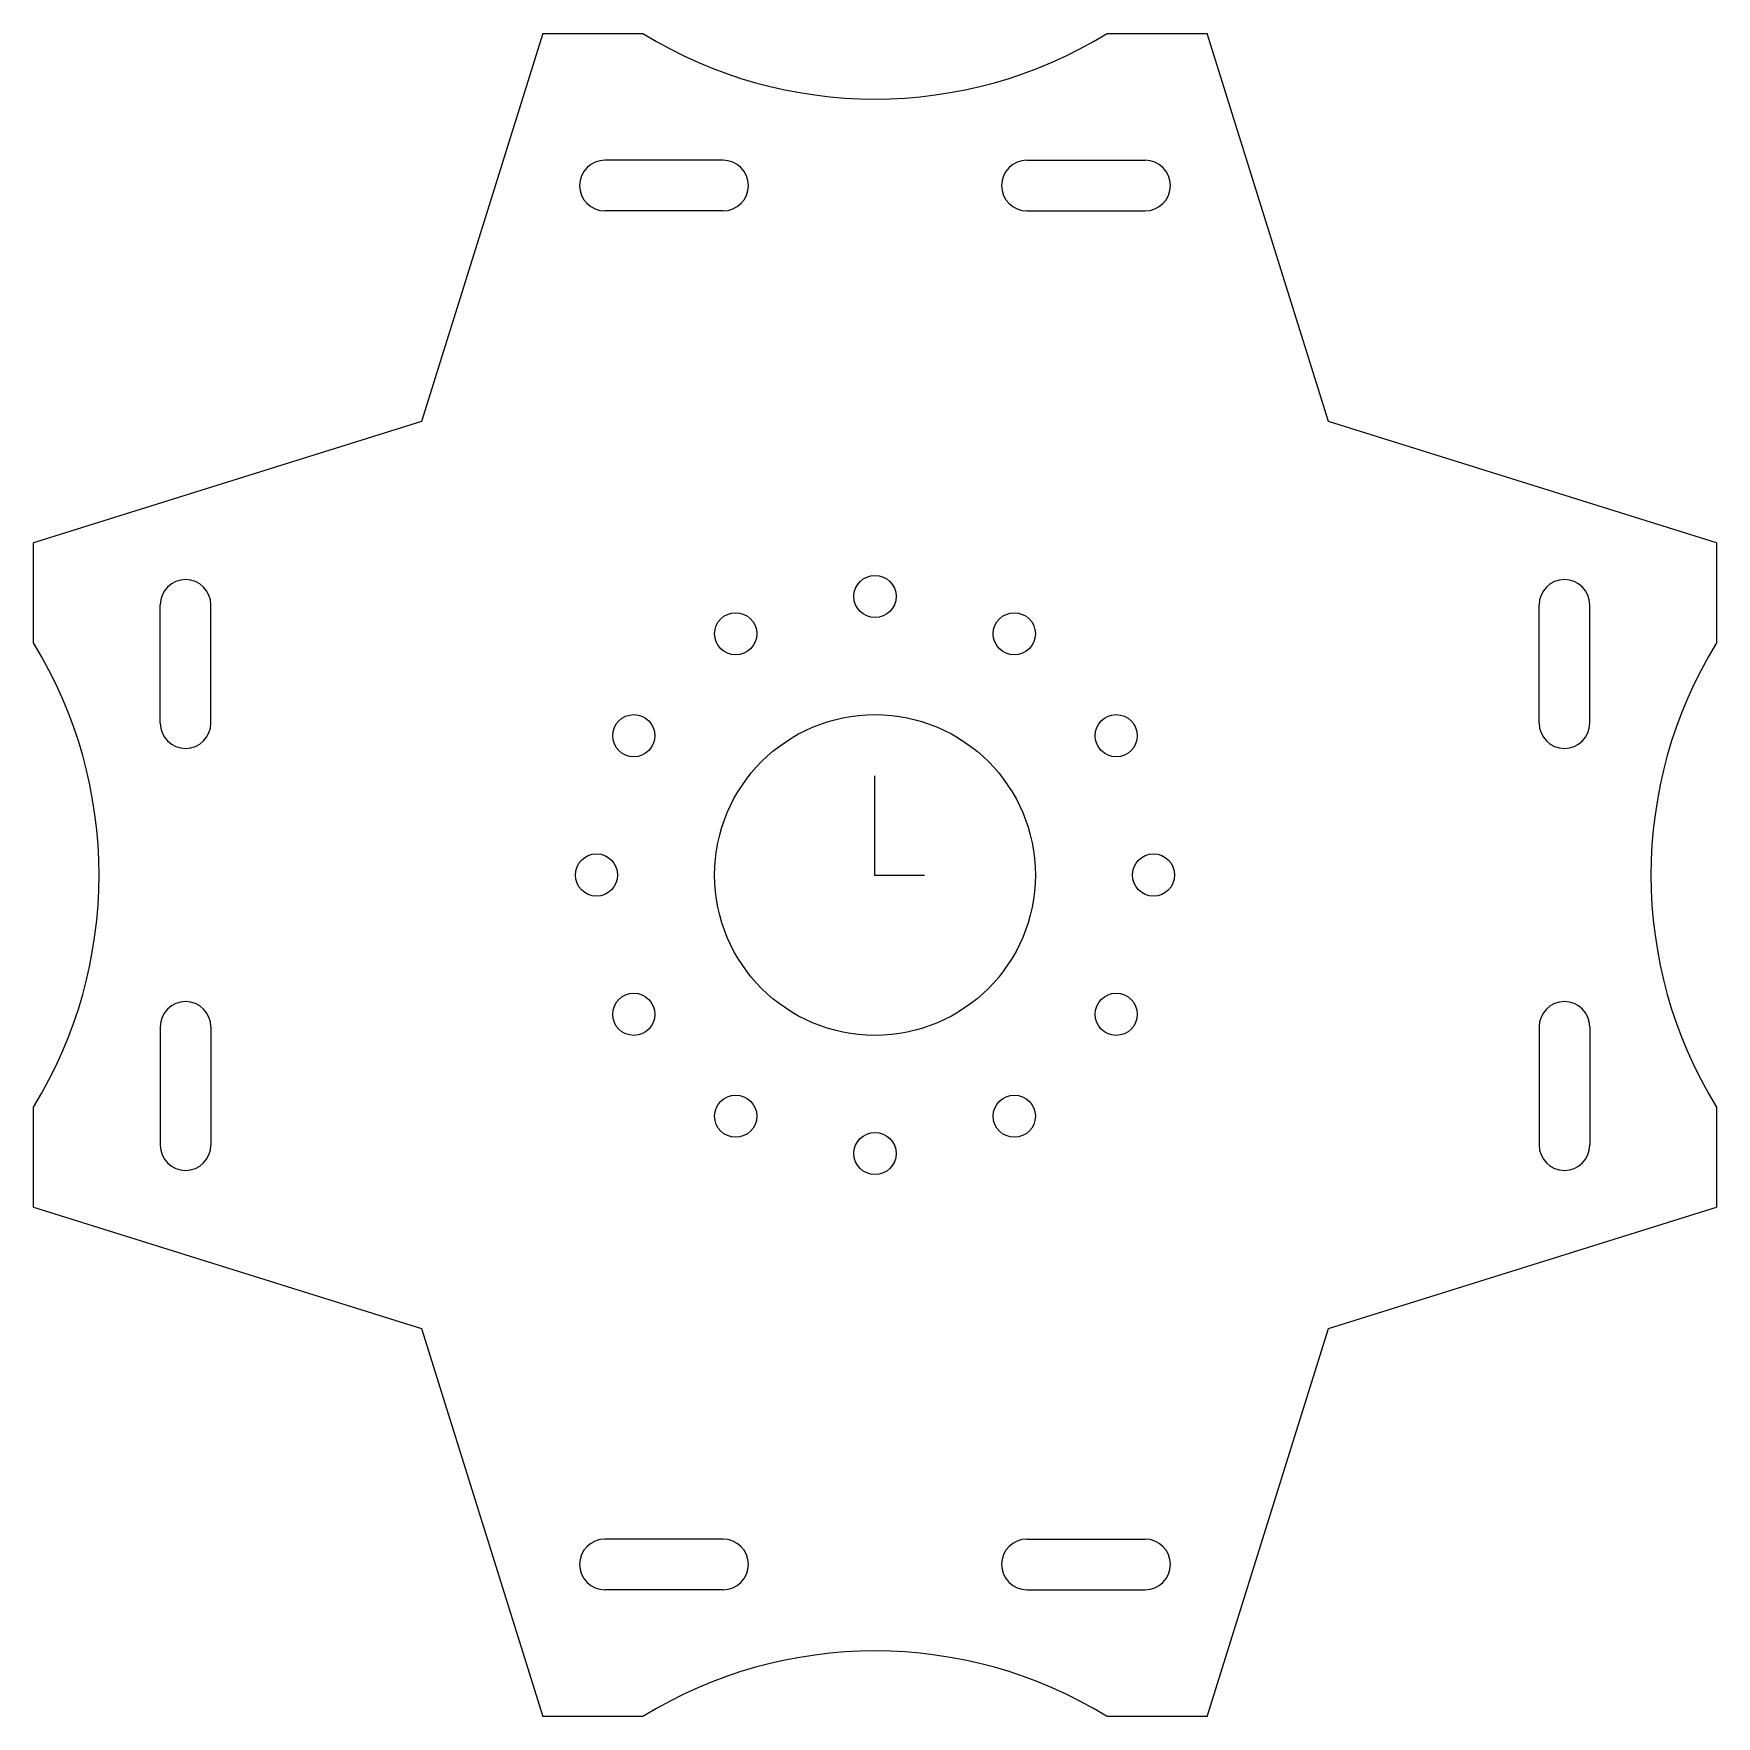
# Model space of a CAD drawing. Header units: millimetres. Extents: x -100 to 100, y -100 to 100.
import ezdxf

# ---------------------------------------------------------------- set-up
doc = ezdxf.new("R2010")
doc.units = ezdxf.units.MM
doc.header["$PDSIZE"] = -1

msp = doc.modelspace()

# ---------------------------------------------------------------- linework, layer by layer
at = {"color": 7, "linetype": 'Continuous', "lineweight": 25}
for p, q in [((-39.35, 99.69), (-53.74, 53.74)), ((-39.35, 99.69), (-27.5, 99.69)), ((27.5, 99.69), (39.35, 99.69)), ((53.74, 53.74), (39.35, 99.69)), ((-18, 84.69), (-32, 84.69)), ((18, 84.69), (32, 84.69)), ((-18, 78.69), (-32, 78.69)), ((18, 78.69), (32, 78.69)), ((-53.74, 53.74), (-99.69, 39.35)), ((99.69, 39.35), (53.74, 53.74)), ((-99.69, 27.5), (-99.69, 39.35)), ((99.69, 39.35), (99.69, 27.5)), ((-84.69, 18), (-84.69, 32)), ((-78.69, 18), (-78.69, 32)), ((78.69, 18), (78.69, 32)), ((84.69, 18), (84.69, 32)), ((-84.69, -18), (-84.69, -32)), ((-78.69, -18), (-78.69, -32)), ((78.69, -18), (78.69, -32)), ((84.69, -18), (84.69, -32)), ((-99.69, -39.35), (-99.69, -27.5)), ((99.69, -27.5), (99.69, -39.35)), ((-99.69, -39.35), (-53.74, -53.74)), ((53.74, -53.74), (99.69, -39.35)), ((-53.74, -53.74), (-39.35, -99.69)), ((39.35, -99.69), (53.74, -53.74)), ((-18, -78.69), (-32, -78.69)), ((18, -78.69), (32, -78.69)), ((-18, -84.69), (-32, -84.69)), ((18, -84.69), (32, -84.69)), ((-27.5, -99.69), (-39.35, -99.69)), ((39.35, -99.69), (27.5, -99.69))]:
    msp.add_line(p, q, dxfattribs=at)
at = {"color": 7, "linetype": 'Continuous'}
for q in [(0, 11.76), (5.88, 0)]:
    msp.add_line((0, 0), q, dxfattribs=at)
at = {"color": 7, "linetype": 'Continuous', "lineweight": 25}
for centre, radius in [((0, 33), 2.5), ((-16.5, 28.58), 2.5), ((16.5, 28.58), 2.5), ((-28.58, 16.5), 2.5), ((0, 0), 19), ((28.58, 16.5), 2.5), ((-33, 0), 2.5), ((33, 0), 2.5), ((-28.58, -16.5), 2.5), ((28.58, -16.5), 2.5), ((-16.5, -28.58), 2.5), ((16.5, -28.58), 2.5), ((0, -33), 2.5)]:
    msp.add_circle(centre, radius, dxfattribs=at)
for centre, radius, start, end in [((0, 144.62), 52.68, 238.5333, 301.4667), ((-32, 81.69), 3, 90, 270), ((-18, 81.69), 3, 270, 90), ((18, 81.69), 3, 90, 270), ((32, 81.69), 3, 270, 90), ((-81.69, 32), 3, 0, 180), ((81.69, 32), 3, 0, 180), ((-144.62, 0), 52.68, 328.5333, 31.4667), ((144.62, 0), 52.68, 148.5333, 211.4667), ((-81.69, 18), 3, 180, 0), ((81.69, 18), 3, 180, 0), ((-81.69, -18), 3, 0, 180), ((81.69, -18), 3, 0, 180), ((-81.69, -32), 3, 180, 0), ((81.69, -32), 3, 180, 0), ((-32, -81.69), 3, 90, 270), ((-18, -81.69), 3, 270, 90), ((18, -81.69), 3, 90, 270), ((32, -81.69), 3, 270, 90), ((0, -144.62), 52.68, 58.5333, 121.4667)]:
    msp.add_arc(centre, radius, start, end, dxfattribs=at)
at = {"color": 7, "linetype": 'Continuous'}
msp.add_point((0, 0), dxfattribs=at)

doc.saveas('drawing.dxf')
